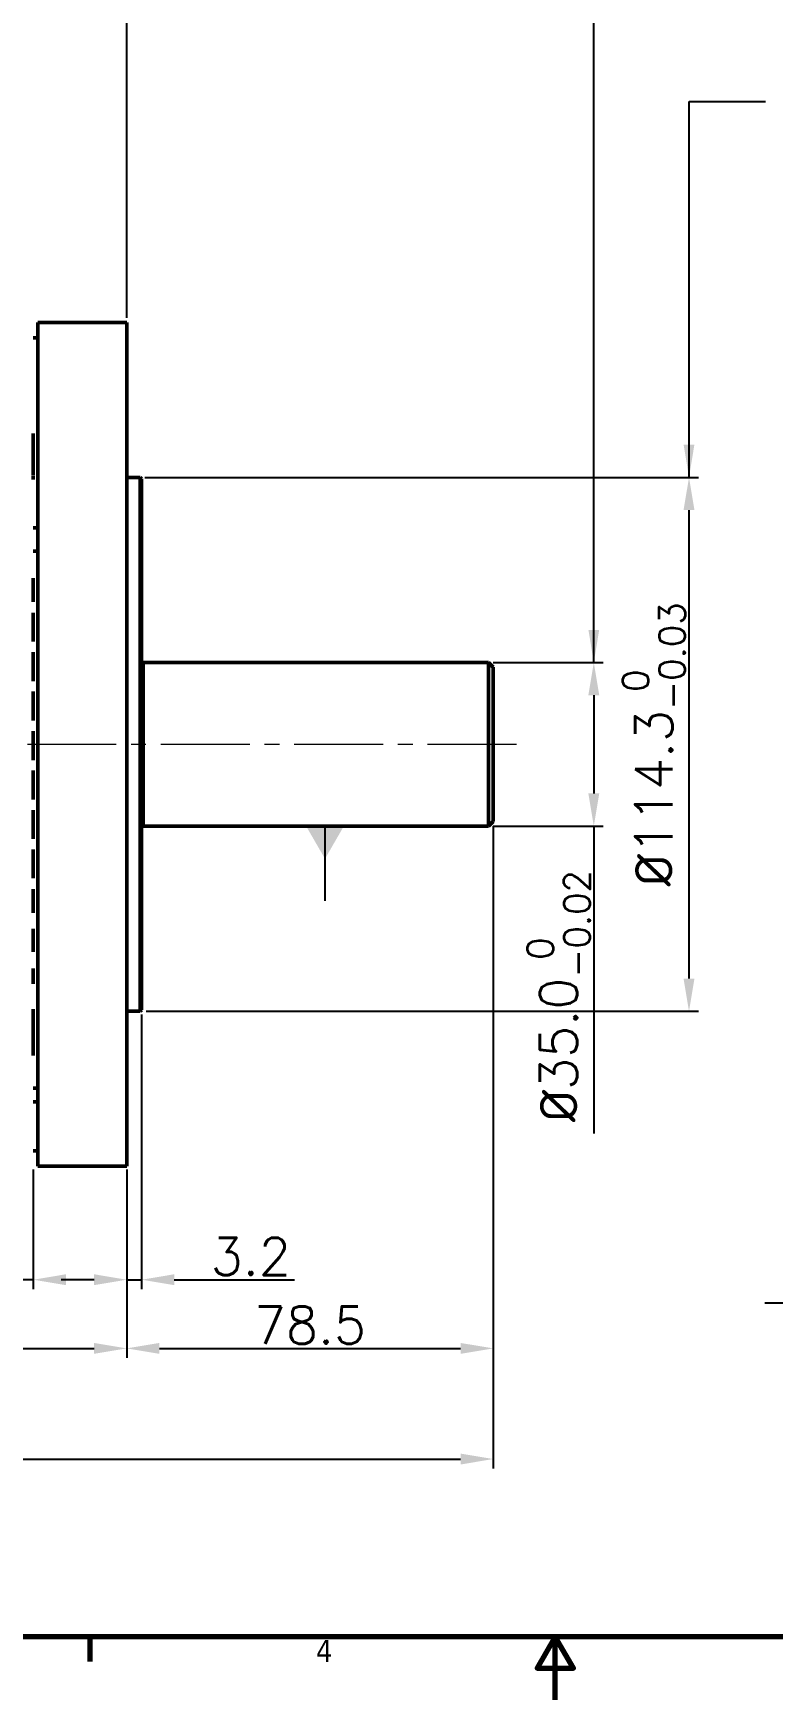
# Model space of a CAD drawing. Header units: millimetres. Extents: x 36 to 1832, y -86 to 592.
# Drawn here: x 323.4 to 481.8, y 27.6 to 384.4 of the extents above; entities that cross this region are included whole.
import ezdxf

# ---------------------------------------------------------------- set-up
doc = ezdxf.new("R2010")
doc.units = ezdxf.units.MM
doc.linetypes.add('CENTER2', pattern=[28.575, 19.05, -3.175, 3.175, -3.175])
for name, color, linetype, lineweight in [('경계(ISO)', 7, 'Continuous', 70), ('외형선', 7, 'Continuous', 35), ('외형선(ISO)', 7, 'Continuous', 50), ('중심선', 7, 'CENTER2', 18)]:
    doc.layers.add(name, color=color, linetype=linetype, lineweight=lineweight)
doc.styles.get("Standard").update_dxf_attribs({"font": 'romans.shx', "bigfont": 'whgtxt.shx'})
doc.styles.add('주 텍스트 (ISO)', font='')
doc.styles.get('주 텍스트 (ISO)').set_extended_font_data('Tahoma')
doc.dimstyles.new('Annotative', dxfattribs={"dimtxt": 8, "dimasz": 7, "dimexe": 2, "dimexo": 1, "dimgap": 1, "dimtad": 1, "dimdec": 1, "dimzin": 0, "dimdsep": 46, "dimtxsty": 'Standard', "dimcen": 0.09, "dimclrd": 7, "dimclre": 7, "dimadec": 0, "dimazin": 0, "dimtfac": 1, "dimtdec": 1, "dimtmove": 0, "dimatfit": 3, "dimfxl": 1, "dimtolj": 1, "dimtzin": 0, "dimarcsym": 0})

# ---------------------------------------------------------------- blocks, each defined once
blk = doc.blocks.new('*D23')
at = {"layer": 'Defpoints', "color": 0}
for p in [(420.91, 249.64), (420.91, 214.64), (443.45, 214.64)]:
    blk.add_point(p, dxfattribs=at)
at = {"layer": '외형선', "color": 7, "lineweight": -2}
for p, q in [((421.91, 249.64), (445.45, 249.64)), ((443.45, 242.64), (443.45, 221.64)), ((421.91, 214.64), (445.45, 214.64)), ((443.45, 214.64), (443.45, 148.84))]:
    blk.add_line(p, q, dxfattribs=at)
at = {"layer": '외형선', "color": 7}
for points in [[(442.28, 242.64), (444.62, 242.64), (443.45, 249.64)], [(442.28, 221.64), (444.62, 221.64), (443.45, 214.64)]]:
    blk.add_solid(points, dxfattribs=at)
at = {"layer": '외형선', "color": 0, "insert": (435.92, 178.24), "char_height": 8, "attachment_point": 5, "rotation": 90}
blk.add_mtext('\\A1;{\\fISOCPEUR|b0|i0|c0|p34;%%C}35.0{\\H0.7x;\\S 0^ -0.02;}', dxfattribs=at)
blk = doc.blocks.new('*D24')
at = {"layer": 'Defpoints', "color": 0}
for p in [(346.31, 289.29), (463.84, 289.29), (346.61, 174.99)]:
    blk.add_point(p, dxfattribs=at)
at = {"layer": '외형선', "color": 7, "lineweight": -2}
for p, q in [((347.31, 289.29), (465.84, 289.29)), ((463.84, 181.99), (463.84, 282.29)), ((347.61, 174.99), (465.84, 174.99))]:
    blk.add_line(p, q, dxfattribs=at)
at = {"layer": '외형선', "color": 7}
for points in [[(462.67, 282.29), (465, 282.29), (463.84, 289.29)], [(462.67, 181.99), (465, 181.99), (463.84, 174.99)]]:
    blk.add_solid(points, dxfattribs=at)
at = {"layer": '외형선', "color": 0, "insert": (456.3, 232.14), "char_height": 8, "attachment_point": 5, "rotation": 90}
blk.add_mtext('\\A1;{\\fISOCPEUR|b0|i0|c0|p34;%%C}114.3{\\H0.7x;\\S 0^ -0.03;}', dxfattribs=at)
blk = doc.blocks.new('*D25')
at = {"layer": 'Defpoints', "color": 0}
for p in [(323.41, 142.14), (343.41, 142.14), (343.41, 117.53)]:
    blk.add_point(p, dxfattribs=at)
at = {"layer": '외형선', "color": 7, "lineweight": -2}
for p, q in [((323.41, 141.14), (323.41, 115.53)), ((343.41, 141.14), (343.41, 115.53)), ((323.41, 117.53), (290.03, 117.53)), ((336.41, 117.53), (330.41, 117.53))]:
    blk.add_line(p, q, dxfattribs=at)
at = {"layer": '외형선', "color": 7}
for points in [[(330.41, 118.7), (330.41, 116.36), (323.41, 117.53)], [(336.41, 118.7), (336.41, 116.36), (343.41, 117.53)]]:
    blk.add_solid(points, dxfattribs=at)
at = {"layer": '외형선', "color": 0, "insert": (303.22, 122.53), "char_height": 8, "attachment_point": 5}
blk.add_mtext('\\A1;20.0', dxfattribs=at)
blk = doc.blocks.new('*D26')
at = {"layer": 'Defpoints', "color": 0}
for p in [(346.61, 175.29), (343.41, 142.07), (346.61, 117.53)]:
    blk.add_point(p, dxfattribs=at)
at = {"layer": '외형선', "color": 7, "lineweight": -2}
for p, q in [((346.61, 174.29), (346.61, 115.53)), ((343.41, 141.07), (343.41, 115.53)), ((336.41, 117.53), (329.41, 117.53)), ((343.41, 117.53), (346.61, 117.53)), ((353.61, 117.53), (379.37, 117.53))]:
    blk.add_line(p, q, dxfattribs=at)
at = {"layer": '외형선', "color": 7}
for points in [[(336.41, 118.7), (336.41, 116.36), (343.41, 117.53)], [(353.61, 118.7), (353.61, 116.36), (346.61, 117.53)]]:
    blk.add_solid(points, dxfattribs=at)
at = {"layer": '외형선', "color": 0, "insert": (369.99, 122.53), "char_height": 8, "attachment_point": 5}
blk.add_mtext('\\A1;3.2', dxfattribs=at)
blk = doc.blocks.new('*D27')
at = {"layer": 'Defpoints', "color": 0}
for p in [(421.91, 215.64), (343.41, 142.14), (421.91, 102.83)]:
    blk.add_point(p, dxfattribs=at)
at = {"layer": '외형선', "color": 7, "lineweight": -2}
for p, q in [((421.91, 214.64), (421.91, 100.83)), ((343.41, 141.14), (343.41, 100.83)), ((350.41, 102.83), (414.91, 102.83))]:
    blk.add_line(p, q, dxfattribs=at)
at = {"layer": '외형선', "color": 7}
for points in [[(350.41, 103.99), (350.41, 101.66), (343.41, 102.83)], [(414.91, 103.99), (414.91, 101.66), (421.91, 102.83)]]:
    blk.add_solid(points, dxfattribs=at)
at = {"layer": '외형선', "color": 0, "insert": (382.66, 107.83), "char_height": 8, "attachment_point": 5}
blk.add_mtext('\\A1;78.5', dxfattribs=at)
blk = doc.blocks.new('*D30')
at = {"layer": 'Defpoints', "color": 0}
for p in [(343.41, 397.34), (228.81, 375.84), (343.41, 322.46)]:
    blk.add_point(p, dxfattribs=at)
at = {"layer": '외형선', "color": 7, "lineweight": -2}
for p, q in [((228.81, 376.84), (228.81, 399.34)), ((235.81, 397.34), (336.41, 397.34)), ((343.41, 323.46), (343.41, 399.34))]:
    blk.add_line(p, q, dxfattribs=at)
at = {"layer": '외형선', "color": 7}
for points in [[(235.81, 398.5), (235.81, 396.17), (228.81, 397.34)], [(336.41, 398.5), (336.41, 396.17), (343.41, 397.34)]]:
    blk.add_solid(points, dxfattribs=at)
at = {"layer": '외형선', "color": 0, "insert": (286.11, 402.34), "char_height": 8, "attachment_point": 5}
blk.add_mtext('\\A1;111.6', dxfattribs=at)
blk = doc.blocks.new('*D32')
at = {"layer": 'Defpoints', "color": 0}
for p in [(143.81, 161.41), (343.41, 141.81), (343.41, 102.83)]:
    blk.add_point(p, dxfattribs=at)
at = {"layer": '외형선', "color": 7, "lineweight": -2}
for p, q in [((143.81, 160.41), (143.81, 100.83)), ((343.41, 140.81), (343.41, 100.83)), ((150.81, 102.83), (336.41, 102.83))]:
    blk.add_line(p, q, dxfattribs=at)
at = {"layer": '외형선', "color": 7}
for points in [[(150.81, 103.99), (150.81, 101.66), (143.81, 102.83)], [(336.41, 103.99), (336.41, 101.66), (343.41, 102.83)]]:
    blk.add_solid(points, dxfattribs=at)
at = {"layer": '외형선', "color": 0, "insert": (243.61, 107.83), "char_height": 8, "attachment_point": 5}
blk.add_mtext('\\A1;199.6', dxfattribs=at)
blk = doc.blocks.new('*D33')
at = {"layer": 'Defpoints', "color": 0}
for p in [(421.91, 214.64), (103.81, 182.05), (421.91, 79.14)]:
    blk.add_point(p, dxfattribs=at)
at = {"layer": '외형선', "color": 7, "lineweight": -2}
for p, q in [((421.91, 213.64), (421.91, 77.14)), ((103.81, 181.05), (103.81, 77.14)), ((110.81, 79.14), (414.91, 79.14))]:
    blk.add_line(p, q, dxfattribs=at)
at = {"layer": '외형선', "color": 7}
for points in [[(110.81, 80.31), (110.81, 77.97), (103.81, 79.14)], [(414.91, 80.31), (414.91, 77.97), (421.91, 79.14)]]:
    blk.add_solid(points, dxfattribs=at)
at = {"layer": '외형선', "color": 0, "insert": (262.86, 84.14), "char_height": 8, "attachment_point": 5}
blk.add_mtext('\\A1;318.1', dxfattribs=at)
blk = doc.blocks.new('경계 Default Border')
at = {"layer": '경계(ISO)'}
blk.add_line((222.75, 10), (222.75, 6.1), dxfattribs=at)
at = {"layer": '경계(ISO)', "flags": 128}
for points in [[(10, 10), (10, 410), (584, 410), (584, 10), (10, 10)], [(297, 0), (297, 10), (294.11, 5), (299.89, 5), (297, 10)]]:
    blk.add_lwpolyline(points, dxfattribs=at)
at = {"layer": '경계(ISO)', "insert": (258.85, 6.03), "char_height": 3.5, "attachment_point": 7, "style": '주 텍스트 (ISO)'}
blk.add_mtext('4', dxfattribs=at)

msp = doc.modelspace()

# ---------------------------------------------------------------- linework, layer by layer
at = {"layer": '외형선(ISO)'}
for p, q in [((324.41, 297.58), (324.41, 322.46)), ((324.41, 322.46), (343.41, 322.46)), ((343.41, 322.46), (343.41, 297.58)), ((324.41, 319.14), (323.41, 319.14)), ((323.41, 298.71), (323.41, 297.18)), ((323.41, 297.09), (323.41, 290.81)), ((324.41, 297.58), (324.41, 167.59)), ((343.41, 167.59), (343.41, 297.58)), ((323.41, 290.8), (323.41, 289.75)), ((323.41, 289.61), (323.41, 288.84)), ((346.31, 289.29), (343.41, 289.29)), ((346.31, 289.29), (346.31, 174.99)), ((346.61, 288.99), (346.31, 289.29)), ((346.61, 288.99), (346.61, 175.29)), ((323.41, 278.5), (324.41, 278.5)), ((324.41, 273.47), (323.41, 273.47)), ((323.41, 267.74), (323.41, 262.65)), ((323.41, 260.3), (323.41, 254.17)), ((323.41, 251.87), (323.41, 245.7)), ((346.91, 249.64), (346.91, 214.64)), ((420.91, 249.64), (346.91, 249.64)), ((420.91, 249.64), (420.91, 214.64)), ((421.91, 248.64), (420.91, 249.64)), ((421.91, 248.64), (421.91, 215.64)), ((323.41, 243.43), (323.41, 237.24)), ((323.41, 234.99), (323.41, 228.79)), ((323.41, 226.53), (323.41, 220.34)), ((323.41, 218.07), (323.41, 211.91)), ((420.91, 214.64), (346.91, 214.64)), ((421.91, 215.64), (420.91, 214.64)), ((323.41, 209.6), (323.41, 203.48)), ((323.41, 201.12), (323.41, 196.04)), ((323.41, 192.64), (323.41, 187.75)), ((323.41, 184.14), (323.41, 180.89)), ((323.41, 175.44), (323.41, 165.56)), ((346.31, 174.99), (343.41, 174.99)), ((346.61, 175.29), (346.31, 174.99)), ((324.41, 142.46), (324.41, 167.59)), ((343.41, 167.59), (343.41, 142.46)), ((323.41, 158.52), (324.41, 158.52)), ((324.41, 155.58), (323.41, 155.58)), ((324.41, 145.14), (323.41, 145.14)), ((324.41, 142.46), (324.41, 141.81)), ((324.41, 141.81), (324.41, 141.81)), ((324.41, 141.81), (343.41, 141.81)), ((343.41, 141.81), (343.41, 142.46)), ((343.41, 141.81), (343.41, 141.81))]:
    msp.add_line(p, q, dxfattribs=at)
for centre, start, end in [((346.37, 250.48), 283.9465, 302.7528), ((346.37, 213.8), 57.2472, 76.0535)]:
    msp.add_arc(centre, 1, start, end, dxfattribs=at)
at = {"layer": '중심선'}
msp.add_line((426.91, 232.14), (98.81, 232.14), dxfattribs=at)

# ---------------------------------------------------------------- block references
at = {"xscale": 1.342575, "yscale": 1.342575, "zscale": 1.342575}
msp.add_blockref('경계 Default Border', (36.44, 27.62), dxfattribs=at)

# ---------------------------------------------------------------- dimensions: what is measured, and where the dimension line sits
at = {"layer": '외형선'}
dim = msp.add_linear_dim(base=(343.41, 397.34), p1=(228.81, 375.84), p2=(343.41, 322.46), text='111.6', dimstyle='Annotative', dxfattribs=at)
dim.commit()
dim.dimension.update_dxf_attribs({"geometry": '*D30', "text_midpoint": (286.11, 402.34)})
for base, p1, p2, text, picture, middle in [((463.84, 289.29), (346.61, 174.99), (346.31, 289.29), '{\\fISOCPEUR|b0|i0|c0|p34;%%C}<>{\\H0.7x;\\S 0^ -0.03;}', '*D24', (456.3, 232.14)), ((443.45, 214.64), (420.91, 249.64), (420.91, 214.64), '{\\fISOCPEUR|b0|i0|c0|p34;%%C}<>{\\H0.7x;\\S 0^ -0.02;}', '*D23', (435.92, 178.24))]:
    dim = msp.add_linear_dim(base=base, p1=p1, p2=p2, angle=90, text=text, dimstyle='Annotative', dxfattribs=at)
    dim.commit()
    dim.dimension.update_dxf_attribs({"geometry": picture, "text_midpoint": middle})
for base, p1, p2, picture, middle in [((421.91, 79.14), (103.81, 182.05), (421.91, 214.64), '*D33', (262.86, 84.14)), ((421.91, 102.83), (343.41, 142.14), (421.91, 215.64), '*D27', (382.66, 107.83)), ((346.61, 117.53), (343.41, 142.07), (346.61, 175.29), '*D26', (369.99, 122.53)), ((343.41, 102.83), (143.81, 161.41), (343.41, 141.81), '*D32', (243.61, 107.83))]:
    dim = msp.add_linear_dim(base=base, p1=p1, p2=p2, dimstyle='Annotative', dxfattribs=at)
    dim.commit()
    dim.dimension.update_dxf_attribs({"geometry": picture, "text_midpoint": middle})
dim = msp.add_linear_dim(base=(343.41, 117.53), p1=(323.41, 142.14), p2=(343.41, 142.14), dimstyle='Annotative', dxfattribs=at)
dim.commit()
dim.dimension.update_dxf_attribs({"geometry": '*D25', "text_midpoint": (303.22, 117.53), "dimtype": 128})

# ---------------------------------------------------------------- leaders
for points in [[(443.45, 249.64), (443.45, 398.76), (475.89, 398.76)], [(463.84, 289.29), (463.84, 369.78), (480.19, 369.78)]]:
    msp.add_leader(points, dimstyle='Annotative', dxfattribs=at)
msp.add_leader([(385.88, 214.64), (385.88, 198.63)], dimstyle='Annotative', override={"dimldrblk": 'DatumFilled'}, dxfattribs=at)
at = {"layer": '외형선', "color": 7}
msp.add_leader([(590.05, 156.6), (559.46, 112.48), (480.11, 112.48)], dimstyle='Annotative', dxfattribs=at)

doc.saveas('drawing.dxf')
